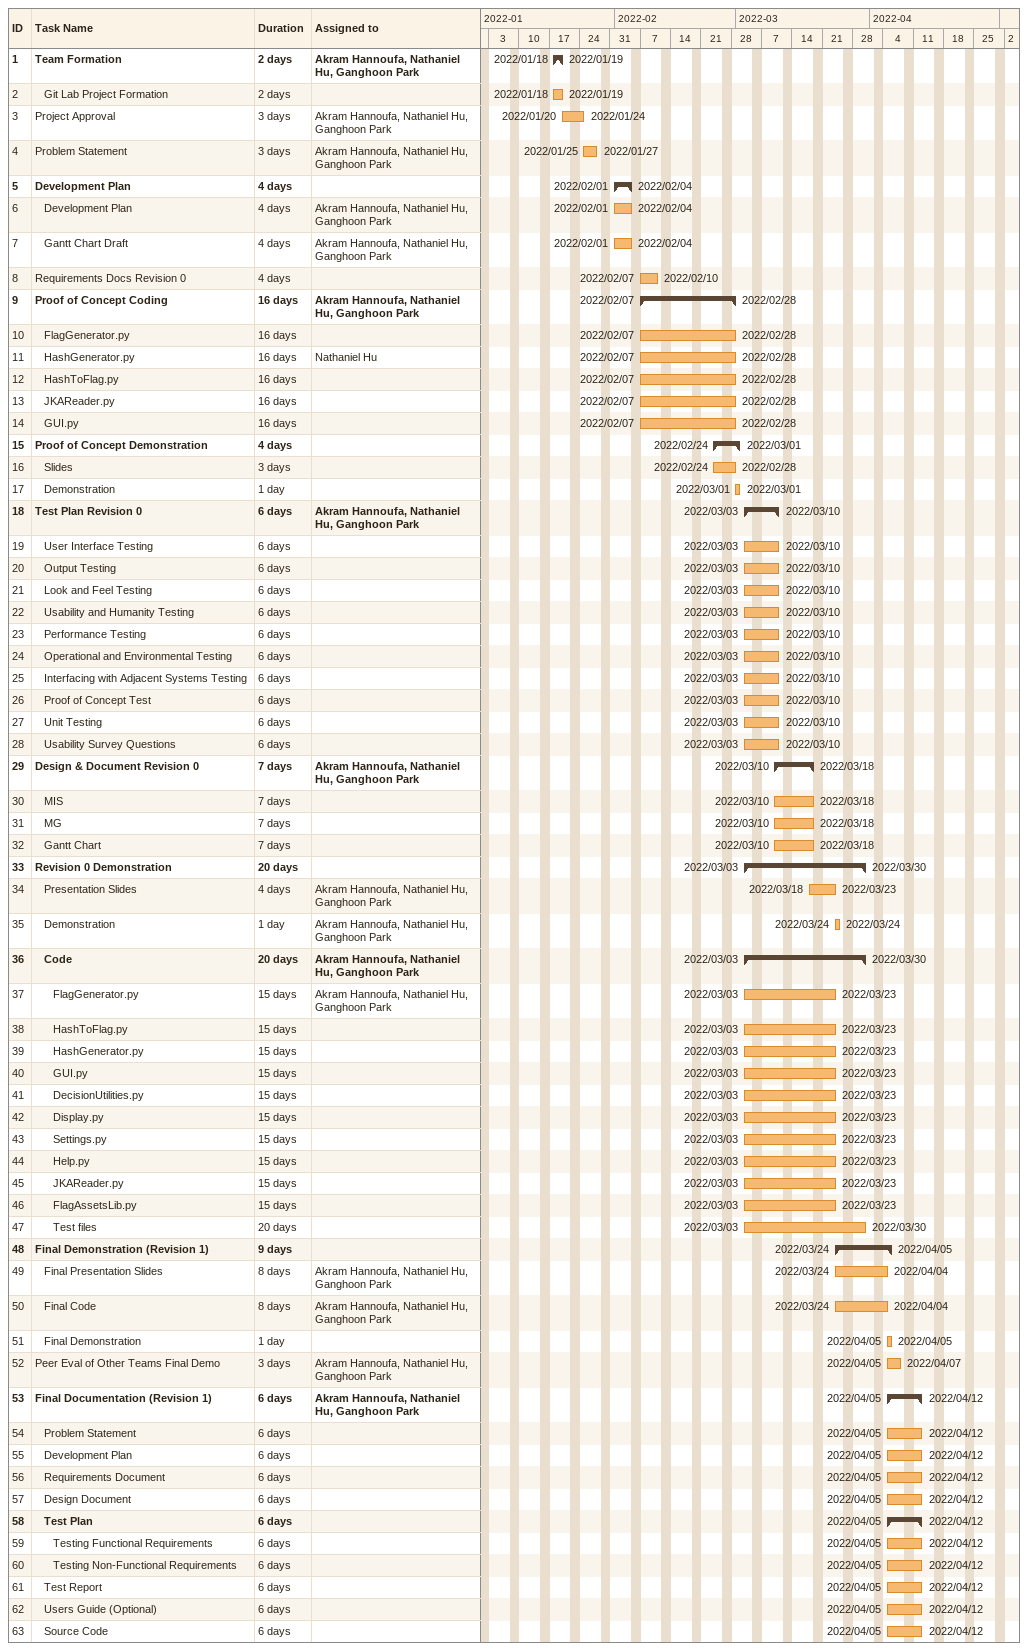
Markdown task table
| ID | Level | Task | Duration | Start | Finish | Resources |
|---|---|---|---|---|---|---|
| 1 | 1 | **Team Formation** | 2d | 2022-01-18 | 2022-01-19 | Akram Hannoufa, Nathaniel Hu, Ganghoon Park |
| 2 | 2 | Git Lab Project Formation | 2d | 2022-01-18 | 2022-01-19 |  |
| 3 | 1 | Project Approval | 3d | 2022-01-20 | 2022-01-24 | Akram Hannoufa, Nathaniel Hu, Ganghoon Park |
| 4 | 1 | Problem Statement | 3d | 2022-01-25 | 2022-01-27 | Akram Hannoufa, Nathaniel Hu, Ganghoon Park |
| 5 | 1 | **Development Plan** | 4d | 2022-02-01 | 2022-02-04 |  |
| 6 | 2 | Development Plan | 4d | 2022-02-01 | 2022-02-04 | Akram Hannoufa, Nathaniel Hu, Ganghoon Park |
| 7 | 2 | Gantt Chart Draft | 4d | 2022-02-01 | 2022-02-04 | Akram Hannoufa, Nathaniel Hu, Ganghoon Park |
| 8 | 1 | Requirements Docs Revision 0 | 4d | 2022-02-07 | 2022-02-10 |  |
| 9 | 1 | **Proof of Concept Coding** | 16d | 2022-02-07 | 2022-02-28 | Akram Hannoufa, Nathaniel Hu, Ganghoon Park |
| 10 | 2 | FlagGenerator.py | 16d | 2022-02-07 | 2022-02-28 |  |
| 11 | 2 | HashGenerator.py | 16d | 2022-02-07 | 2022-02-28 | Nathaniel Hu |
| 12 | 2 | HashToFlag.py | 16d | 2022-02-07 | 2022-02-28 |  |
| 13 | 2 | JKAReader.py | 16d | 2022-02-07 | 2022-02-28 |  |
| 14 | 2 | GUI.py | 16d | 2022-02-07 | 2022-02-28 |  |
| 15 | 1 | **Proof of Concept Demonstration** | 4d | 2022-02-24 | 2022-03-01 |  |
| 16 | 2 | Slides | 3d | 2022-02-24 | 2022-02-28 |  |
| 17 | 2 | Demonstration | 1d | 2022-03-01 | 2022-03-01 |  |
| 18 | 1 | **Test Plan Revision 0** | 6d | 2022-03-03 | 2022-03-10 | Akram Hannoufa, Nathaniel Hu, Ganghoon Park |
| 19 | 2 | User Interface Testing | 6d | 2022-03-03 | 2022-03-10 |  |
| 20 | 2 | Output Testing | 6d | 2022-03-03 | 2022-03-10 |  |
| 21 | 2 | Look and Feel Testing | 6d | 2022-03-03 | 2022-03-10 |  |
| 22 | 2 | Usability and Humanity Testing | 6d | 2022-03-03 | 2022-03-10 |  |
| 23 | 2 | Performance Testing | 6d | 2022-03-03 | 2022-03-10 |  |
| 24 | 2 | Operational and Environmental Testing | 6d | 2022-03-03 | 2022-03-10 |  |
| 25 | 2 | Interfacing with Adjacent Systems Testing | 6d | 2022-03-03 | 2022-03-10 |  |
| 26 | 2 | Proof of Concept Test | 6d | 2022-03-03 | 2022-03-10 |  |
| 27 | 2 | Unit Testing | 6d | 2022-03-03 | 2022-03-10 |  |
| 28 | 2 | Usability Survey Questions | 6d | 2022-03-03 | 2022-03-10 |  |
| 29 | 1 | **Design & Document Revision 0** | 7d | 2022-03-10 | 2022-03-18 | Akram Hannoufa, Nathaniel Hu, Ganghoon Park |
| 30 | 2 | MIS | 7d | 2022-03-10 | 2022-03-18 |  |
| 31 | 2 | MG | 7d | 2022-03-10 | 2022-03-18 |  |
| 32 | 2 | Gantt Chart | 7d | 2022-03-10 | 2022-03-18 |  |
| 33 | 1 | **Revision 0 Demonstration** | 20d | 2022-03-03 | 2022-03-30 |  |
| 34 | 2 | Presentation Slides | 4d | 2022-03-18 | 2022-03-23 | Akram Hannoufa, Nathaniel Hu, Ganghoon Park |
| 35 | 2 | Demonstration | 1d | 2022-03-24 | 2022-03-24 | Akram Hannoufa, Nathaniel Hu, Ganghoon Park |
| 36 | 2 | **Code** | 20d | 2022-03-03 | 2022-03-30 | Akram Hannoufa, Nathaniel Hu, Ganghoon Park |
| 37 | 3 | FlagGenerator.py | 15d | 2022-03-03 | 2022-03-23 | Akram Hannoufa, Nathaniel Hu, Ganghoon Park |
| 38 | 3 | HashToFlag.py | 15d | 2022-03-03 | 2022-03-23 |  |
| 39 | 3 | HashGenerator.py | 15d | 2022-03-03 | 2022-03-23 |  |
| 40 | 3 | GUI.py | 15d | 2022-03-03 | 2022-03-23 |  |
| 41 | 3 | DecisionUtilities.py | 15d | 2022-03-03 | 2022-03-23 |  |
| 42 | 3 | Display.py | 15d | 2022-03-03 | 2022-03-23 |  |
| 43 | 3 | Settings.py | 15d | 2022-03-03 | 2022-03-23 |  |
| 44 | 3 | Help.py | 15d | 2022-03-03 | 2022-03-23 |  |
| 45 | 3 | JKAReader.py | 15d | 2022-03-03 | 2022-03-23 |  |
| 46 | 3 | FlagAssetsLib.py | 15d | 2022-03-03 | 2022-03-23 |  |
| 47 | 3 | Test files | 20d | 2022-03-03 | 2022-03-30 |  |
| 48 | 1 | **Final Demonstration (Revision 1)** | 9d | 2022-03-24 | 2022-04-05 |  |
| 49 | 2 | Final Presentation Slides | 8d | 2022-03-24 | 2022-04-04 | Akram Hannoufa, Nathaniel Hu, Ganghoon Park |
| 50 | 2 | Final Code | 8d | 2022-03-24 | 2022-04-04 | Akram Hannoufa, Nathaniel Hu, Ganghoon Park |
| 51 | 2 | Final Demonstration | 1d | 2022-04-05 | 2022-04-05 |  |
| 52 | 1 | Peer Eval of Other Teams Final Demo | 3d | 2022-04-05 | 2022-04-07 | Akram Hannoufa, Nathaniel Hu, Ganghoon Park |
| 53 | 1 | **Final Documentation (Revision 1)** | 6d | 2022-04-05 | 2022-04-12 | Akram Hannoufa, Nathaniel Hu, Ganghoon Park |
| 54 | 2 | Problem Statement | 6d | 2022-04-05 | 2022-04-12 |  |
| 55 | 2 | Development Plan | 6d | 2022-04-05 | 2022-04-12 |  |
| 56 | 2 | Requirements Document | 6d | 2022-04-05 | 2022-04-12 |  |
| 57 | 2 | Design Document | 6d | 2022-04-05 | 2022-04-12 |  |
| 58 | 2 | **Test Plan** | 6d | 2022-04-05 | 2022-04-12 |  |
| 59 | 3 | Testing Functional Requirements | 6d | 2022-04-05 | 2022-04-12 |  |
| 60 | 3 | Testing Non-Functional Requirements | 6d | 2022-04-05 | 2022-04-12 |  |
| 61 | 2 | Test Report | 6d | 2022-04-05 | 2022-04-12 |  |
| 62 | 2 | Users Guide (Optional) | 6d | 2022-04-05 | 2022-04-12 |  |
| 63 | 2 | Source Code | 6d | 2022-04-05 | 2022-04-12 |  |
